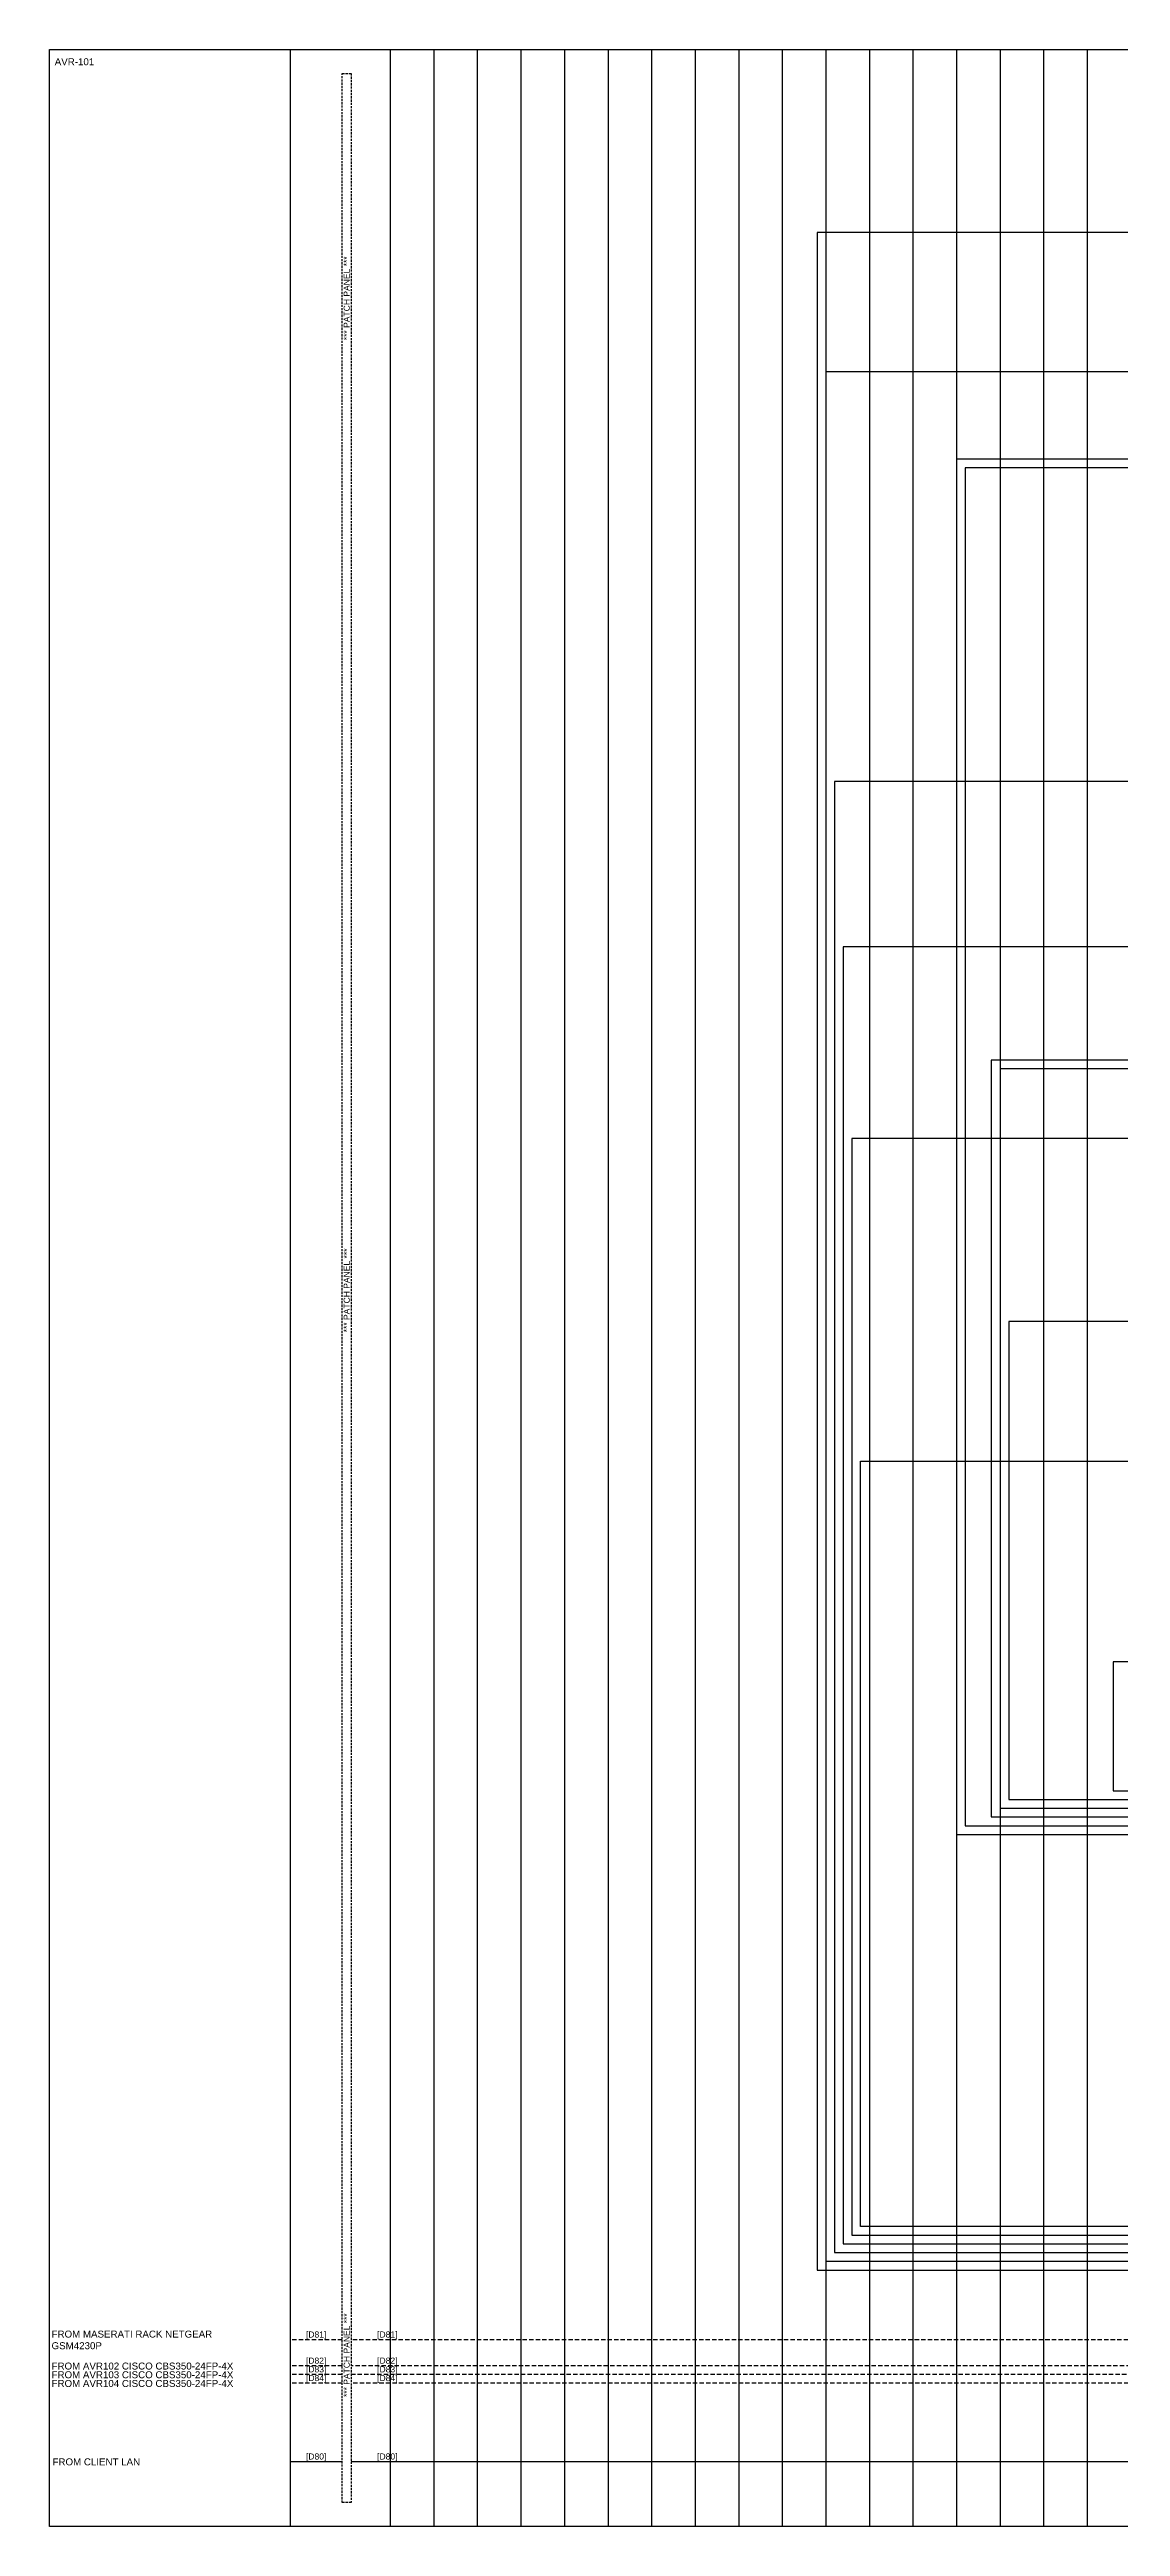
# Model space of a CAD drawing. Header units: millimetres. Extents: x -71336 to -33468, y -26189 to 22712.
# Drawn here: x -44191 to -43576, y -9640 to -8219 of the extents above; entities that cross this region are included whole.
import ezdxf
from ezdxf.lldxf.tags import DXFTag

# ---------------------------------------------------------------- set-up
doc = ezdxf.new("R2010")
doc.units = ezdxf.units.MM
doc.linetypes.add('DASHED', pattern=[0.75, 0.5, -0.25])
doc.linetypes.add('DASHED2', pattern=[0.375, 0.25, -0.125])
for name, color, linetype in [('SC - Cat - Green - Data', 84, 'Continuous'), ('SC - Cat - Green - Data - DANTE', 84, 'DANTE'), ('SC - Cat - Green - Data - DS', 84, 'DS'), ('SC - Fibre', 170, 'DASHED'), ('SC - Text', 7, 'Continuous')]:
    doc.layers.add(name, color=color, linetype=linetype)
doc.layers.add('SC - Xlines', color=252, linetype='Continuous', plot=False)
doc.styles.add('ARIAL', font='arial.ttf')
doc.styles.get("Standard").update_dxf_attribs({"font": 'arial.ttf', "height": 35})
tags = doc.linetypes.add('DANTE', pattern='A,3.745209,-0.071128,["DANTE",ARIAL,S=0.5,R=0,X=0,Y=-0.25],-2.454793,3.728871', length=10.000001).pattern_tags.tags
tags[6] = DXFTag(74, 10)
tags = doc.linetypes.add('DS', pattern='A,1.939444,-0.075392,["DS",ARIAL,S=0.5,R=0,X=0,Y=-0.25],-1.06308,1.922084', length=5).pattern_tags.tags
tags[6] = DXFTag(74, 10)

msp = doc.modelspace()

# ---------------------------------------------------------------- linework, layer by layer
at = {"linetype": 'DASHED2', "ltscale": 5}
msp.add_lwpolyline([(-44022.606, -9626.522), (-44022.606, -8232.479), (-44017.606, -8232.479), (-44017.606, -9626.522), (-44022.606, -9626.522)], dxfattribs=at)
at = {"layer": 'SC - Cat - Green - Data', "ltscale": 5}
for points in [[(-42746.603, -8413.79), (-42845.106, -8413.79), (-42845.107, -8458.791), (-43665.106, -8458.887), (-43665.106, -9238.056), (-43196.606, -9238.056)], [(-42746.606, -8743.79), (-42845.106, -8743.79), (-42845.106, -8803.79), (-43645.106, -8803.79), (-43645.106, -9228.056), (-43196.606, -9228.056)], [(-43196.606, -9468.056), (-43725.106, -9468.056), (-43725.106, -9028.79), (-43496.606, -9028.79)], [(-43046.606, -9528.056), (-43095.106, -9528.056), (-43095.106, -9603.056), (-44017.606, -9603.056)], [(-44022.606, -9603.056), (-44052.606, -9603.056)]]:
    msp.add_lwpolyline(points, dxfattribs=at)
at = {"layer": 'SC - Cat - Green - Data - DANTE', "ltscale": 5}
for points in [[(-43046.603, -8413.79), (-43145.106, -8413.79), (-43145.106, -8453.79), (-43670.106, -8453.79), (-43670.106, -9243.056), (-43196.606, -9243.056)], [(-43046.606, -8743.79), (-43145.106, -8743.79), (-43145.106, -8798.79), (-43650.106, -8798.79), (-43650.106, -9233.056), (-43196.606, -9233.056)], [(-43046.606, -8948.79), (-43640.106, -8948.79), (-43640.106, -9223.056), (-43196.606, -9223.056)], [(-43496.578, -9144.029), (-43580.106, -9144.029), (-43580.106, -9218.056), (-43196.606, -9218.056)]]:
    msp.add_lwpolyline(points, dxfattribs=at)
at = {"layer": 'SC - Cat - Green - Data - DS', "ltscale": 5}
for points in [[(-43346.606, -8323.79), (-43750.106, -8323.79), (-43750.106, -9493.056), (-43196.606, -9493.056)], [(-43346.606, -8403.78), (-43745.106, -8403.78), (-43745.106, -9488.056), (-43196.606, -9488.056)], [(-43346.606, -8638.789), (-43740.106, -8638.789), (-43740.106, -9483.056), (-43196.606, -9483.056)], [(-43346.606, -8733.79), (-43735.106, -8733.79), (-43735.106, -9478.056), (-43196.606, -9478.056)], [(-43346.606, -8843.79), (-43730.106, -8843.79), (-43730.106, -9473.056), (-43196.606, -9473.056)]]:
    msp.add_lwpolyline(points, dxfattribs=at)
at = {"layer": 'SC - Fibre', "ltscale": 5}
for points in [[(-44022.606, -9533.056), (-44052.606, -9533.056)], [(-43196.606, -9533.056), (-44017.606, -9533.056)], [(-44022.606, -9548.056), (-44052.606, -9548.056)], [(-43196.606, -9538.056), (-43240.106, -9538.056), (-43240.106, -9548.056), (-44017.606, -9548.056)], [(-43196.606, -9543.056), (-43235.106, -9543.056), (-43235.106, -9553.056), (-44017.606, -9553.056)], [(-43196.606, -9548.056), (-43230.106, -9548.056), (-43230.106, -9558.056), (-44017.606, -9558.056)], [(-44022.606, -9553.056), (-44052.606, -9553.056)], [(-44022.606, -9558.056), (-44052.606, -9558.056)]]:
    msp.add_lwpolyline(points, dxfattribs=at)
at = {"layer": 'SC - Xlines', "ltscale": 5, "transparency": 33554687}
msp.add_lwpolyline([(-44190.647, -8218.789), (-42349.565, -8218.789), (-42349.565, -9640.212), (-44190.647, -9640.212)], close=True, dxfattribs=at)
at = {"layer": 'SC - Xlines', "ltscale": 5}
for points in [[(-44052.606, -8218.789), (-44052.606, -9640.212)], [(-43970.106, -8218.789), (-43970.106, -9640.212)], [(-43920.106, -8218.789), (-43920.106, -9640.212)], [(-43870.106, -8218.789), (-43870.106, -9640.212)], [(-43820.106, -8218.789), (-43820.106, -9640.212)], [(-43770.106, -8218.789), (-43770.106, -9640.212)], [(-43720.106, -8218.789), (-43720.106, -9640.212)], [(-43670.106, -8218.789), (-43670.106, -9640.212)], [(-43620.106, -8218.789), (-43620.106, -9640.212)]]:
    msp.add_lwpolyline(points, dxfattribs=at)
at = {"layer": 'SC - Xlines', "color": 250, "ltscale": 5}
for points in [[(-43995.106, -8218.789), (-43995.106, -9640.212)], [(-43945.106, -8218.789), (-43945.106, -9640.212)], [(-43895.106, -8218.789), (-43895.106, -9640.212)], [(-43845.106, -8218.789), (-43845.106, -9640.212)], [(-43795.106, -8218.789), (-43795.106, -9640.212)], [(-43745.106, -8218.789), (-43745.106, -9640.212)], [(-43695.106, -8218.789), (-43695.106, -9640.212)], [(-43645.106, -8218.789), (-43645.106, -9640.212)], [(-43595.106, -8218.789), (-43595.106, -9640.212)]]:
    msp.add_lwpolyline(points, dxfattribs=at)

# ---------------------------------------------------------------- texts
at = {"layer": 'SC - Text', "insert": (-44187.659, -8223.79), "char_height": 4, "width": 97.49642, "attachment_point": 1, "style": 'ARIAL'}
msp.add_mtext('AVR-101', dxfattribs=at)
at = {"layer": 'SC - Text', "ltscale": 5, "char_height": 3.5, "width": 136.51602, "attachment_point": 1, "rotation": 90, "style": 'ARIAL'}
for insert in [(-44021.838, -8385.587), (-44021.838, -8954.931), (-44021.838, -9565.96)]:
    msp.add_mtext('*** PATCH PANEL ***', dxfattribs=dict(at, insert=insert))
at = {"layer": 'SC - Text', "color": 1, "char_height": 4, "width": 107.64171, "attachment_point": 4}
for s, insert in [('{\\C256;FROM MASERATI RACK NETGEAR GSM4230P}', (-44189.474, -9533.18)), ('{\\C256;FROM AVR102 CISCO CBS350-24FP-4X}', (-44189.474, -9548.18)), ('{\\C256;FROM AVR103 CISCO CBS350-24FP-4X}', (-44189.474, -9553.18)), ('{\\C256;FROM AVR104 CISCO CBS350-24FP-4X}', (-44189.474, -9558.18)), ('{\\C256;FROM CLIENT LAN}', (-44188.933, -9603.18))]:
    msp.add_mtext(s, dxfattribs=dict(at, insert=insert))
at = {"layer": 'SC - Text', "char_height": 3.5}
for s, insert, width, attachment_point in [('[D81]', (-44037.606, -9532.856), 12.99494, 8), ('[D81]', (-44002.606, -9532.856), 15.57197, 7), ('[D82]', (-44037.606, -9547.856), 12.99494, 8), ('\\pxt3;[D83]', (-44037.606, -9552.856), 12.99494, 8), ('[D82]', (-44002.606, -9547.856), 15.57197, 7), ('[D83]', (-44002.606, -9552.856), 15.57197, 7), ('[D84]', (-44037.606, -9557.856), 12.99494, 8), ('[D84]', (-44002.606, -9557.856), 15.57197, 7), ('[D80]', (-44037.606, -9602.856), 12.99494, 8), ('[D80]', (-44002.606, -9602.856), 15.57197, 7)]:
    msp.add_mtext(s, dxfattribs=dict(at, insert=insert, width=width, attachment_point=attachment_point))

doc.saveas('drawing.dxf')
